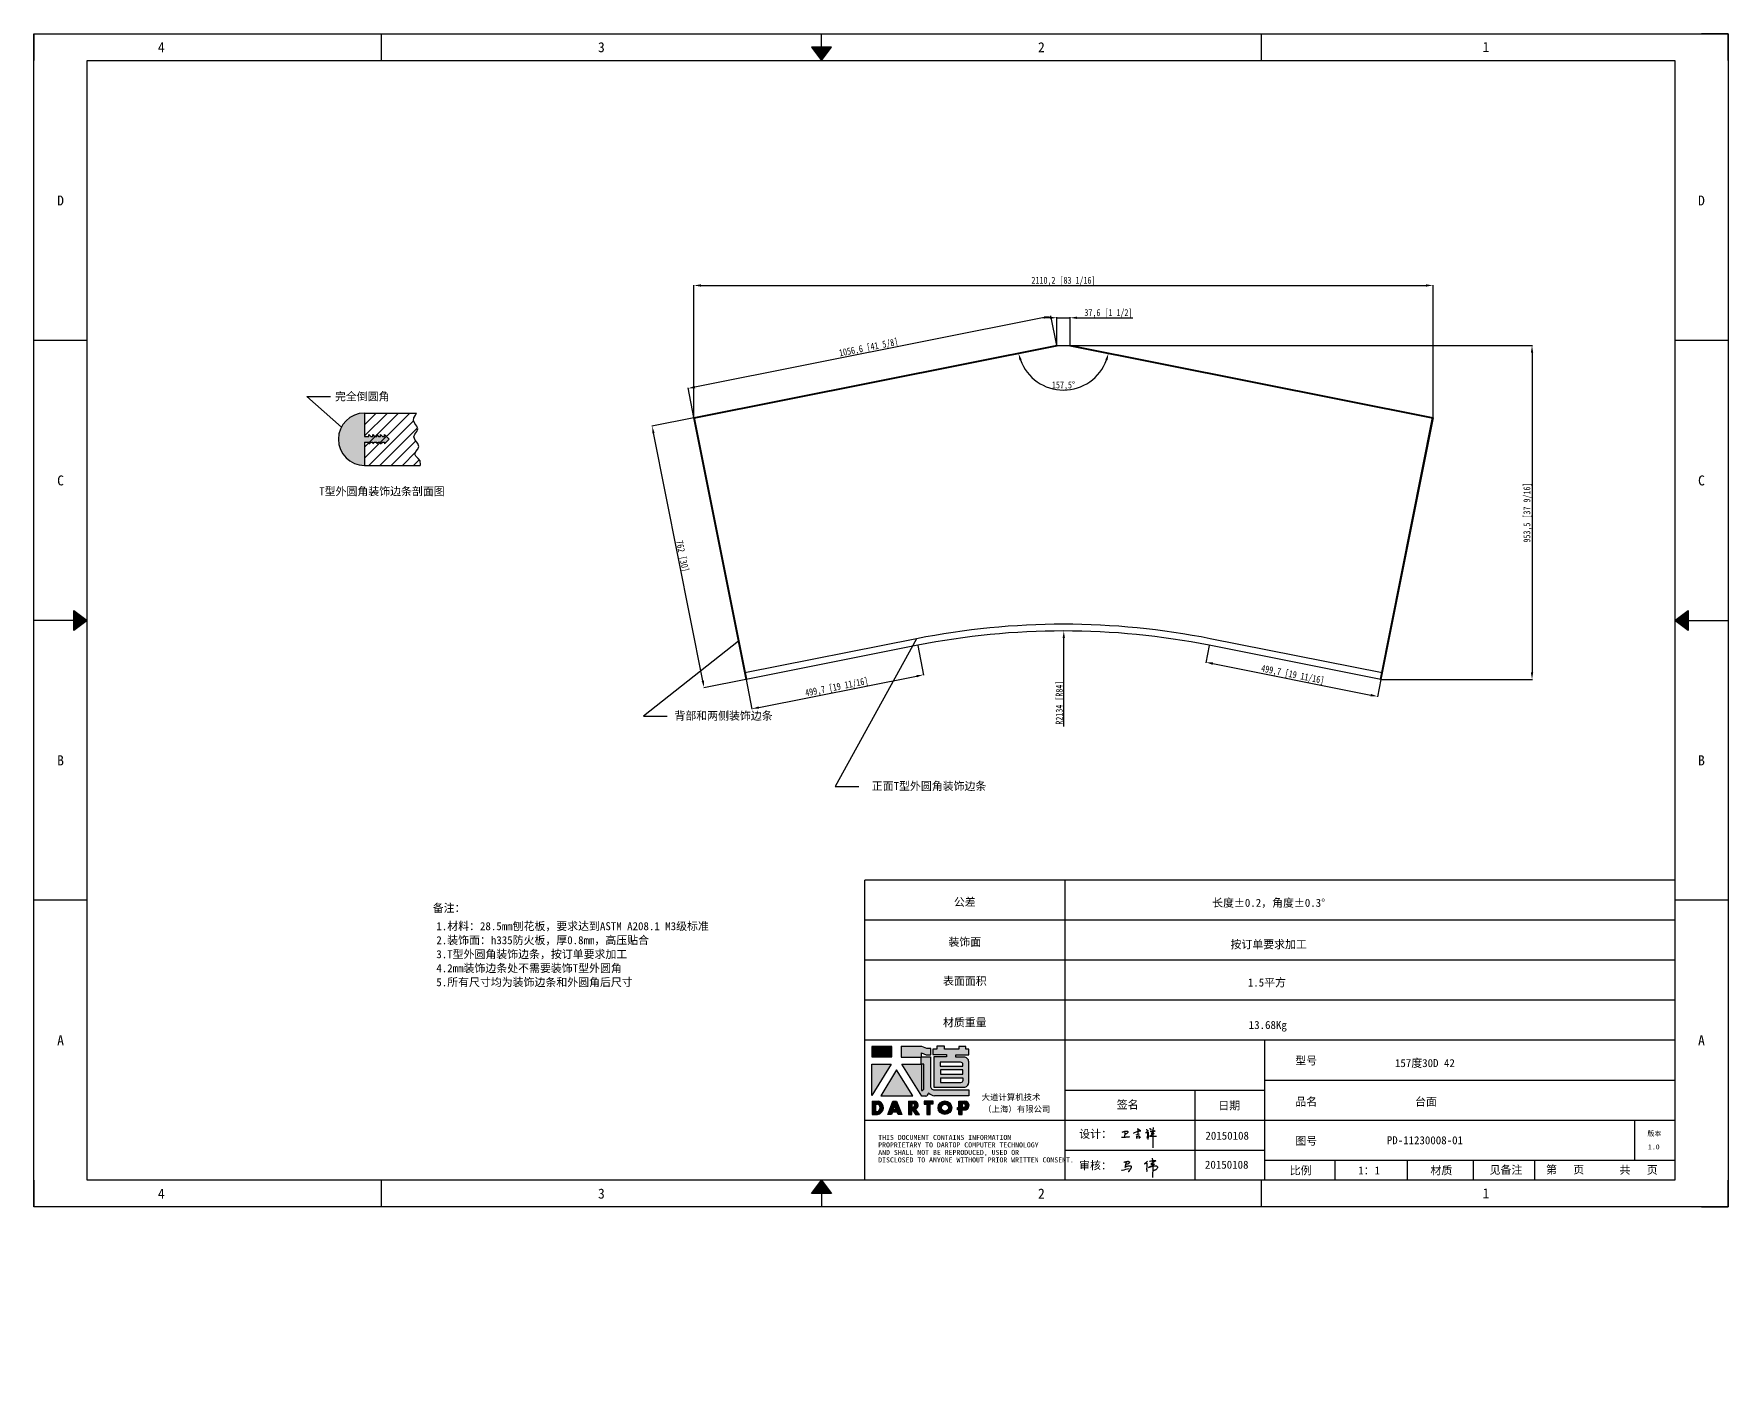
# Model space of a CAD drawing. Header units: inches. Extents: x 777 to 29406, y -38596 to 2393.
# Drawn here: x 16541 to 21379, y -19863 to -16024 of the extents above; entities that cross this region are included whole.
import ezdxf
from ezdxf.enums import TextEntityAlignment as Align

# ---------------------------------------------------------------- set-up
doc = ezdxf.new("R2010")
doc.units = ezdxf.units.IN
doc.header["$LTSCALE"] = 0.605
doc.header["$MEASUREMENT"] = 0
doc.header["$PDMODE"] = 3
doc.header["$PDSIZE"] = 0.25
doc.linetypes.add('DOT', pattern=[0.2, 0.1, -0.1])
doc.layers.get('0').update_dxf_attribs({"linetype": 'CONTINUOUS'})
doc.layers.get('Defpoints').update_dxf_attribs({"linetype": 'CONTINUOUS'})
for name, color, linetype in [('02-05848-001_DXF_HATCHING', 7, 'CONTINUOUS'), ('02-05848-001_DXF_TEXT', 7, 'CONTINUOUS'), ('4', 7, 'CONTINUOUS'), ('print', 30, 'CONTINUOUS')]:
    doc.layers.add(name, color=color, linetype=linetype)
doc.layers.add('dim', color=2, linetype='CONTINUOUS', lineweight=9)
doc.styles.add('Dartop', font='')
doc.styles.add('hzHT', font='simhei.ttf')
doc.styles.get("Standard").update_dxf_attribs({"font": 'txt', "width": 0.7})
doc.styles.get('Dartop').set_extended_font_data('FangSong_GB2312')
doc.dimstyles.new('ISO-25', dxfattribs={"dimtxt": 20, "dimasz": 20, "dimexe": 1.25, "dimexo": 0.625, "dimtad": 1, "dimdec": 1, "dimtxsty": 'Standard', "dimcen": 2.5, "dimadec": 0, "dimazin": 0, "dimtfac": 1, "dimtdec": 1, "dimtmove": 0, "dimatfit": 3, "dimfxl": 0, "dimarcsym": 0})
doc.dimstyles.get("Standard").update_dxf_attribs({"dimtxt": 0.1, "dimasz": 0.125, "dimexe": 0.18, "dimexo": 0.0625, "dimgap": 0.09, "dimtad": 0, "dimtih": 1, "dimtoh": 1, "dimdec": 3, "dimzin": 4, "dimdsep": 46, "dimtxsty": 'Standard', "dimblk": '_FILLED', "dimblk1": '_FILLED', "dimblk2": '_FILLED', "dimcen": 0.09, "dimadec": 0, "dimazin": 0, "dimtol": 1, "dimtp": 0.008, "dimtm": 0.008, "dimtfac": 1, "dimtdec": 3, "dimtofl": 0, "dimtmove": 0, "dimatfit": 3, "dimldrblk": '_FILLED', "dimfxl": 0, "dimtolj": 1, "dimtzin": 4, "dimarcsym": 0})

# ---------------------------------------------------------------- blocks, each defined once
blk = doc.blocks.new('*D45')
at = {"layer": 'Defpoints', "color": 0, "transparency": 16777216}
for p in [(19499.7, -16914.3), (20387.4, -17867.8), (20818.7, -17867.8)]:
    blk.add_point(p, dxfattribs=at)
at = {"layer": 'dim', "color": 0, "lineweight": -2, "transparency": 16777216}
for p, q in [((19500.4, -16914.3), (20820, -16914.3)), ((20818.7, -16934.3), (20818.7, -17847.8)), ((20388, -17867.8), (20820, -17867.8))]:
    blk.add_line(p, q, dxfattribs=at)
at = {"layer": 'dim', "color": 0, "transparency": 16777216}
for points in [[(20815.4, -16934.3), (20822.1, -16934.3), (20818.7, -16914.3)], [(20815.4, -17847.8), (20822.1, -17847.8), (20818.7, -17867.8)]]:
    blk.add_solid(points, dxfattribs=at)
at = {"layer": 'dim', "color": 0, "transparency": 16777216, "insert": (20806.5, -17391.1), "char_height": 20, "attachment_point": 5, "rotation": 90}
blk.add_mtext('953,5 [37 9/16]', dxfattribs=at)
blk = doc.blocks.new('*D46')
at = {"layer": 'Defpoints', "color": 0, "transparency": 16777216}
for p in [(20536, -16742.5), (18425.8, -17120.4), (20536, -17120.4)]:
    blk.add_point(p, dxfattribs=at)
at = {"layer": 'dim', "color": 0, "lineweight": -2, "transparency": 16777216}
for p, q in [((18425.8, -17119.8), (18425.8, -16741.3)), ((18445.8, -16742.5), (20516, -16742.5)), ((20536, -17119.8), (20536, -16741.3))]:
    blk.add_line(p, q, dxfattribs=at)
at = {"layer": 'dim', "color": 0, "transparency": 16777216}
for points in [[(18445.8, -16739.2), (18445.8, -16745.9), (18425.8, -16742.5)], [(20516, -16739.2), (20516, -16745.9), (20536, -16742.5)]]:
    blk.add_solid(points, dxfattribs=at)
at = {"layer": 'dim', "color": 0, "transparency": 16777216, "insert": (19480.9, -16730.2), "char_height": 20, "attachment_point": 5}
blk.add_mtext('2110,2 [83 1/16]', dxfattribs=at)
blk = doc.blocks.new('*D47')
at = {"layer": 'Defpoints', "color": 0, "transparency": 16777216}
for p in [(19462.1, -16914.3), (18409.1, -17036.5), (18425.8, -17120.4)]:
    blk.add_point(p, dxfattribs=at)
at = {"layer": 'dim', "color": 0, "lineweight": -2, "transparency": 16777216}
for p, q in [((19462, -16913.7), (19445.2, -16829.1)), ((19425.8, -16834.3), (18428.7, -17032.6)), ((18425.7, -17119.8), (18408.9, -17035.3))]:
    blk.add_line(p, q, dxfattribs=at)
at = {"layer": 'dim', "color": 0, "transparency": 16777216}
for points in [[(19425.2, -16831), (19426.5, -16837.5), (19445.4, -16830.4)], [(18428.1, -17029.3), (18429.4, -17035.9), (18409.1, -17036.5)]]:
    blk.add_solid(points, dxfattribs=at)
at = {"layer": 'dim', "color": 0, "transparency": 16777216, "insert": (18924.9, -16921.4), "char_height": 20, "attachment_point": 5, "rotation": 11.25}
blk.add_mtext('1056,6 [41 5/8]', dxfattribs=at)
blk = doc.blocks.new('*D48')
at = {"layer": 'Defpoints', "color": 0, "transparency": 16777216}
for p in [(19499.7, -16834.8), (19462.1, -16914.3), (19499.7, -16914.3)]:
    blk.add_point(p, dxfattribs=at)
at = {"layer": 'dim', "color": 0, "lineweight": -2, "transparency": 16777216}
for p, q in [((19462.1, -16913.7), (19462.1, -16833.5)), ((19499.7, -16913.7), (19499.7, -16833.5)), ((19442.1, -16834.8), (19422.1, -16834.8)), ((19462.1, -16834.8), (19499.7, -16834.8)), ((19519.7, -16834.8), (19678.6, -16834.8))]:
    blk.add_line(p, q, dxfattribs=at)
at = {"layer": 'dim', "color": 0, "transparency": 16777216}
for points in [[(19442.1, -16831.5), (19442.1, -16838.1), (19462.1, -16834.8)], [(19519.7, -16831.5), (19519.7, -16838.1), (19499.7, -16834.8)]]:
    blk.add_solid(points, dxfattribs=at)
at = {"layer": 'dim', "color": 0, "transparency": 16777216, "insert": (19609.2, -16822.5), "char_height": 20, "attachment_point": 5}
blk.add_mtext('37,6 [1 1/2]', dxfattribs=at)
blk = doc.blocks.new('*D49')
at = {"layer": 'Defpoints', "color": 0, "transparency": 16777216}
for p in [(19462.1, -16914.3), (19499.7, -16914.3), (19423.1, -17027.8), (18425.8, -17120.4), (20536, -17120.4)]:
    blk.add_point(p, dxfattribs=at)
at = {"layer": 'dim', "color": 0, "lineweight": -2, "transparency": 16777216}
blk.add_arc((19480.9, -16910.6), 130.7, 200.0228, 339.9772, dxfattribs=at)
at = {"layer": 'dim', "color": 0, "transparency": 16777216}
for points in [[(19354.9, -16956.2), (19361.3, -16954.4), (19352.7, -16936.1)], [(19600.6, -16954.4), (19607, -16956.2), (19609.2, -16936.1)]]:
    blk.add_solid(points, dxfattribs=at)
at = {"layer": 'dim', "color": 0, "transparency": 16777216, "insert": (19480.9, -17029), "char_height": 20, "attachment_point": 5, "rotation": 360}
blk.add_mtext('157,5°', dxfattribs=at)
blk = doc.blocks.new('*D50')
at = {"layer": 'Defpoints', "color": 0, "transparency": 16777216}
for p in [(19481.8, -17729.3), (19480.9, -19863.3)]:
    blk.add_point(p, dxfattribs=at)
at = {"layer": 'dim', "color": 0, "lineweight": -2, "transparency": 16777216}
blk.add_line((19481.7, -18002.4), (19481.8, -17749.3), dxfattribs=at)
at = {"layer": 'dim', "color": 0, "transparency": 16777216}
blk.add_solid([(19478.4, -17749.3), (19485.1, -17749.3), (19481.8, -17729.3)], dxfattribs=at)
at = {"layer": 'dim', "color": 0, "transparency": 16777216, "insert": (19471.1, -17934.1), "char_height": 20, "attachment_point": 5, "rotation": 89.9777}
blk.add_mtext('R2134 [R84]', dxfattribs=at)
blk = doc.blocks.new('*D51')
at = {"layer": 'Defpoints', "color": 0, "transparency": 16777216}
for p in [(18425.8, -17120.4), (18306.4, -17144.2), (18574.5, -17867.8)]:
    blk.add_point(p, dxfattribs=at)
at = {"layer": 'dim', "color": 0, "lineweight": -2, "transparency": 16777216}
for p, q in [((18425.2, -17120.6), (18305.2, -17144.4)), ((18451.2, -17871.9), (18310.3, -17163.8)), ((18573.9, -17867.9), (18453.8, -17891.8))]:
    blk.add_line(p, q, dxfattribs=at)
at = {"layer": 'dim', "color": 0, "transparency": 16777216}
for points in [[(18313.6, -17163.2), (18307, -17164.5), (18306.4, -17144.2)], [(18454.4, -17871.3), (18447.9, -17872.6), (18455.1, -17891.6)]]:
    blk.add_solid(points, dxfattribs=at)
at = {"layer": 'dim', "color": 0, "transparency": 16777216, "insert": (18391.2, -17515.8), "char_height": 20, "attachment_point": 5, "rotation": 281.25}
blk.add_mtext('762 [30]', dxfattribs=at)
blk = doc.blocks.new('_FILLED')
at = {"color": 0, "linetype": 'ByBlock'}
blk.add_solid([(0, 0), (-1, 0.16), (-1, -0.16)], dxfattribs=at)
blk = doc.blocks.new('*D52')
at = {"layer": 'Defpoints', "color": 0, "transparency": 16777216}
for p in [(19897.3, -17770.3), (20387.4, -17867.8), (20377.7, -17916.3)]:
    blk.add_point(p, dxfattribs=at)
at = {"layer": 'dim', "color": 0, "lineweight": -2, "transparency": 16777216}
for p, q in [((19897.1, -17770.9), (19887.4, -17820)), ((19907.2, -17822.7), (20358.1, -17912.4)), ((20387.3, -17868.4), (20377.5, -17917.5))]:
    blk.add_line(p, q, dxfattribs=at)
at = {"layer": 'dim', "color": 0, "transparency": 16777216}
for points in [[(19907.9, -17819.4), (19906.6, -17826), (19887.6, -17818.8)], [(20358.8, -17909.1), (20357.5, -17915.6), (20377.7, -17916.3)]]:
    blk.add_solid(points, dxfattribs=at)
at = {"layer": 'dim', "color": 0, "transparency": 16777216, "insert": (20135.1, -17855.5), "char_height": 20, "attachment_point": 5, "rotation": 348.75}
blk.add_mtext('499,7 [19 11/16]', dxfattribs=at)
blk = doc.blocks.new('*D53')
at = {"layer": 'Defpoints', "color": 0, "transparency": 16777216}
for p in [(19064.6, -17770.3), (18574.5, -17867.8), (19081.3, -17854.4)]:
    blk.add_point(p, dxfattribs=at)
at = {"layer": 'dim', "color": 0, "lineweight": -2, "transparency": 16777216}
for p, q in [((19064.7, -17770.9), (19081.6, -17855.7)), ((18574.6, -17868.4), (18591.5, -17953.1)), ((18610.8, -17948), (19061.7, -17858.3))]:
    blk.add_line(p, q, dxfattribs=at)
at = {"layer": 'dim', "color": 0, "transparency": 16777216}
for points in [[(19061.1, -17855.1), (19062.4, -17861.6), (19081.3, -17854.4)], [(18610.2, -17944.7), (18611.5, -17951.3), (18591.2, -17951.9)]]:
    blk.add_solid(points, dxfattribs=at)
at = {"layer": 'dim', "color": 0, "transparency": 16777216, "insert": (18833.9, -17891.1), "char_height": 20, "attachment_point": 5, "rotation": 11.25}
blk.add_mtext('499,7 [19 11/16]', dxfattribs=at)
blk = doc.blocks.new('*U5')
at = {"color": 254, "linetype": 'Continuous', "extrusion": (0, 0, -1)}
for points in [[(-17, 0.333), (-16.812, 0.25), (-17, 0.5)], [(-17, 0.333), (-17.188, 0.25), (-16.812, 0.25)], [(-17, 0.333), (-17, 0.5), (-17.188, 0.25)]]:
    blk.add_solid(points, dxfattribs=at)
blk = doc.blocks.new('*U4')
at = {"color": 254, "linetype": 'Continuous', "extrusion": (0, 0, -1)}
for points in [[(-33.167, 11), (-33, 11), (-33.25, 11.188)], [(-33.167, 11), (-33.25, 11.188), (-33.25, 10.812)], [(-33.167, 11), (-33.25, 10.812), (-33, 11)]]:
    blk.add_solid(points, dxfattribs=at)
blk = doc.blocks.new('*U6')
at = {"color": 254, "linetype": 'Continuous'}
for points in [[(17, 21.667), (17.188, 21.75), (16.812, 21.75)], [(17, 21.667), (16.812, 21.75), (17, 21.5)], [(17, 21.667), (17, 21.5), (17.188, 21.75)]]:
    blk.add_solid(points, dxfattribs=at)
blk = doc.blocks.new('*U3')
at = {"color": 254, "linetype": 'Continuous', "extrusion": (0, 0, -1)}
for points in [[(-0.833, 11), (-0.75, 10.812), (-0.75, 11.188)], [(-0.833, 11), (-0.75, 11.188), (-1, 11)], [(-0.833, 11), (-1, 11), (-0.75, 10.812)]]:
    blk.add_solid(points, dxfattribs=at)
blk = doc.blocks.new('dadao')
for p, q in [((48, 19.2), (44.9, 10.4)), ((44.9, 10.4), (51.2, 10.4)), ((51.2, 10.4), (48, 19.2))]:
    blk.add_line(p, q)
for points in [[(41.8, 121.6), (41.8, 143.7), (-0.4, 143.7), (-0.4, 121.6), (41.8, 121.6)], [(104.8, 122), (104.8, 130.3), (114.1, 126.3), (124.2, 126.3), (124.2, 139.6), (115.9, 139.6), (105.1, 143.9), (61.5, 143.9)], [(61.7, 144), (61.7, 121.3), (103.9, 121.3)], [(113.4, 38.7), (105.1, 38.7), (63, 106.5), (103.9, 106.5), (103.9, 120.9), (103.9, 121.3)], [(109.7, 53.6), (109.7, 106.2), (104.3, 106.2), (104.3, 50.4), (106.6, 50.4)], [(144.6, 94.4), (144.6, 84.8), (192, 84.8), (192, 94.1), (144.9, 94.1)], [(120.2, 45), (119.5, 45), (119.5, 44.6)], [(0, 28), (0, 0), (11.8, 0)], [(0.1, 28), (14, 28)], [(7.1, 21.8), (7.1, 6.1), (12, 6.1)], [(7.1, 21.8), (11.4, 21.8)], [(76.8, 28.2), (76.8, 0), (84.1, 0), (84.1, 11.1), (91.6, -0.1), (100.3, -0.1), (91.7, 11.1)], [(76.8, 28.2), (90.6, 28.2)], [(84, 22.7), (84, 15.3), (87.2, 15.3)], [(84, 22.7), (87.3, 22.7)], [(183.7, 0), (183.7, 9.6), (180.6, 9.6), (180.6, 14.9), (183.8, 14.9), (183.8, 28.1), (196.1, 28.1), (196.5, 28.1)], [(183.7, 0), (190.9, 0), (190.9, 9.6), (198.8, 9.6)], [(194.9, 22.3), (190.8, 22.3), (190.8, 15), (194.4, 15)]]:
    blk.add_lwpolyline(points)
blk.add_lwpolyline([(137.1, 144.2), (137.1, 137.9), (128.3, 137.9), (128.3, 126.5), (157.3, 126.5), (157.3, 121.5), (130.3, 121.5), (130.3, 57.5), (194.4, 57.5, 0.414214), (204.4, 67.5), (204.4, 111.3, 0.414214), (194.4, 121.3), (177.5, 121.3), (177.5, 126.3), (204.7, 126.3), (204.7, 137.7), (198.2, 137.7), (198.2, 143.9), (183.3, 143.9), (183.3, 138), (153, 138), (153, 144.2), (137.1, 144.2)], format="xyb", close=True)
for points in [[(104.8, 122), (123.4, 122), (123.4, 60, 0.414214), (131.4, 52), (204.8, 52), (204.8, 39.1), (131.7, 39.1)], [(144.3, 110.8), (144.3, 101.8), (192.3, 101.8), (192.3, 105.5, 0.414214), (187.3, 110.5), (144.3, 110.5)], [(144.6, 77), (144.6, 67.5), (187.6, 67.5, 0.414214), (192.6, 72.5), (192.6, 76.4), (144.6, 76.4)]]:
    blk.add_lwpolyline(points, format="xyb")
for points in [[(-0.3, 106.2), (40.4, 106.2), (-0.3, 39.7), (-0.3, 106.2)], [(51.7, 94.1), (18.4, 39.3), (86.2, 39.3)], [(43.8, 28.2), (51.8, 28.2), (62.6, -0.1), (55, -0.1), (53.2, 5), (42.9, 5), (41.1, 0), (33.6, 0)], [(110, 28.1), (110, 21.9), (116, 21.9), (116, -0.1), (123.2, -0.1), (123.2, 22), (129.2, 22), (129.2, 28.1), (110, 28.1)]]:
    blk.add_lwpolyline(points, close=True)
for radius in [14.5, 7.44]:
    blk.add_circle((154.2, 14.2), radius)
for centre, radius, start, end in [((99.2, 60.7), 12.6, 305.6399, 325.969), ((111.6, 46.7), 8.19, 282.9811, 347.6627), ((136, 61.7), 22.9, 226.7358, 259.3209), ((8.5, 13.9), 8.49, 294.2143, 69.7177), ((9.6, 14.2), 14.4, 278.6604, 72.3203), ((86.4, 19), 3.8, 282.527, 76.7196), ((88.6, 19.4), 8.95, 290.6073, 77.2124), ((193.7, 18.7), 3.8, 280.9891, 72.5513), ((195.7, 18.6), 9.51, 288.8959, 85.2442)]:
    blk.add_arc(centre, radius, start, end)
blk = doc.blocks.new('h')
for p, q in [((20768.1, -2360.9), (20773, -2359.1)), ((20769.5, -2366.9), (20769.8, -2370.6)), ((20769.8, -2370.6), (20770.9, -2378)), ((20770.9, -2378), (20771.5, -2370.6)), ((20772.4, -2369.3), (20774.9, -2367.8)), ((20773, -2359.1), (20784.1, -2355.2)), ((20773.3, -2331.8), (20775.3, -2338.7)), ((20789.1, -2340.9), (20773.5, -2331.9)), ((20775.3, -2338.7), (20775.6, -2351.2)), ((20775.6, -2351.2), (20775.5, -2357.3)), ((20782.2, -2369.2), (20780, -2377.1)), ((20780, -2377.1), (20788.3, -2371.3)), ((20780.1, -2366.4), (20780.8, -2366.4)), ((20781.9, -2367.4), (20782.2, -2369.2)), ((20845.7, -2343.5), (20848.4, -2353)), ((20848.9, -2370.3), (20847.9, -2424)), ((20848.4, -2353), (20848.9, -2370.3))]:
    blk.add_line(p, q)
for points in [[(20696.6, -2372.4, 0.002073), (20710.6, -2371.9, 0.016137), (20719.6, -2371.3, 0.008314), (20736.9, -2369.3)], [(20699.1, -2348.2, -0.029745), (20704.6, -2345.4, -0.046842), (20708.4, -2344.2, -0.00919), (20714.3, -2343, -0.018517), (20717.2, -2342.5, -0.037841), (20720.3, -2342.4, -0.039541), (20723.2, -2342.8, -0.149785), (20726, -2344.3, -0.204935), (20726.9, -2346.6, -0.074872), (20726.5, -2348.3, -0.061615), (20725.6, -2350.3, -0.034204), (20723.8, -2352.6, -0.045776), (20722.3, -2354.1, -0.054985), (20720.4, -2355.3, -0.036348), (20717.3, -2356.5, -0.067752), (20715.7, -2356.8, -0.043553), (20713.2, -2356.7)], [(20755, -2351.9, -0.024077), (20759.9, -2350.1, -0.013147), (20768.7, -2346.5, -0.00522), (20775.4, -2344.1, -0.018517), (20777.3, -2343.4, -0.008274), (20786.3, -2341, -0.039541), (20788.3, -2340.8, -0.079216), (20789.4, -2341, -0.204935)], [(20813.5, -2350.1, 0.007348), (20815.9, -2348.7, 0.008421), (20818, -2347.3, 0.009459), (20819.7, -2346.2, -0.016325), (20820.7, -2345.5, -0.173771), (20821.8, -2345.3, -0.085159), (20823.9, -2346, -0.125883), (20826, -2347.9, -0.160659), (20826.6, -2350.1, -0.010447), (20826.5, -2352.3, -0.008247), (20826.2, -2355.1, -0.002698), (20825.3, -2374, 0.001562), (20823.9, -2383.7, 0.016137)], [(20816.8, -2335, -0.053561), (20819.6, -2336.1, -0.075272), (20821.3, -2337.3, -0.005295), (20822.5, -2338.5, -0.009337), (20823.1, -2339.1, -0.026146), (20823.7, -2339.8, -0.016644), (20824.5, -2340.9)], [(20832.1, -2329.2, -0.053561), (20834.9, -2330.3, -0.075272), (20836.7, -2331.5, -0.005295), (20837.8, -2332.6, -0.009337), (20838.5, -2333.3, -0.026146), (20839, -2334, -0.016644), (20839.8, -2335.1)], [(20836, -2343.7, -0.02797), (20842.1, -2342.6, -0.048868), (20845.6, -2342.2, -0.00919), (20851.1, -2341.4, -0.018517), (20853.9, -2341.1, -0.037841), (20856.7, -2341.2, -0.039541), (20859.4, -2341.6, -0.018282), (20840.6, -2354.7, -0.000937)], [(20847.6, -2340.2, 0.021784), (20849.6, -2335.9, 0.028296), (20850.8, -2332.4, 0.008136), (20851.9, -2328.2, 0.028913), (20852.2, -2327, 0.08193), (20852.1, -2325.9, 0.075058), (20851.7, -2324.7, 0.275043)]]:
    blk.add_lwpolyline(points, format="xyb")
for points in [[(20711.3, -2343.5), (20711.3, -2343.5), (20711.5, -2355.8), (20710.7, -2368), (20710.6, -2371.9)], [(20821.5, -2350.6), (20822.4, -2359.2), (20822.2, -2364.9), (20821.7, -2369), (20821.3, -2376.3), (20823.6, -2368.5), (20827.2, -2366.3), (20829.5, -2366.3)], [(20840.6, -2354.7), (20850, -2354.7), (20855, -2354.3), (20845.9, -2361.1), (20840.5, -2364), (20833, -2367.5), (20863.2, -2367.4), (20865.9, -2367.3)]]:
    blk.add_lwpolyline(points)
for centre, radius, start, end in [((20773.7, -2371.2), 2.3, 121.9907, 163.60158), ((20787.5, -2406), 40.3, 100.61827, 108.24823), ((20780.8, -2367.6), 1.15, 9.4675, 90)]:
    blk.add_arc(centre, radius, start, end)

msp = doc.modelspace()

# ---------------------------------------------------------------- hatches: boundary and pattern name
for points in [[(18990.84, -18916.08), (18933.89, -18916.08), (18933.89, -18945.84), (18990.84, -18945.84)], [(18989.01, -18966.66), (18934.04, -18966.66), (18934.04, -19056.41)], [(19004.25, -18982.95), (18959.31, -19057.01), (19050.81, -19057.01)], [(19108.91, -19072.16), (19082.9, -19072.16), (19082.9, -19080.41), (19091.02, -19080.41), (19091.02, -19110.14), (19100.73, -19110.14), (19100.73, -19080.39), (19108.91, -19080.39)]]:
    msp.add_hatch(color=0).paths.add_polyline_path(points)
h = msp.add_hatch(color=0)
h.paths.add_polyline_path([(19075.96, -18934.17), (19088.53, -18939.6), (19102.12, -18939.6), (19102.12, -18921.61), (19090.9, -18921.61), (19076.3, -18915.84), (19017.75, -18915.84), (19017.75, -18946.26), (19074.71, -18946.26), (19074.71, -18946.88), (19074.71, -18966.32), (19019.48, -18966.32), (19076.29, -19057.75), (19087.54, -19057.75, 0.2793748), (19095.75, -19049.76), (19095.75, -19049.34), (19096.75, -19049.34, 0.1431454), (19112.23, -19057.22), (19210.96, -19057.22), (19210.96, -19039.88), (19111.81, -19039.88, -0.4142136), (19101.02, -19029.09), (19101.02, -18945.3), (19075.96, -18945.3)])
h.paths.add_polyline_path([(19075.29, -18966.71), (19082.53, -18966.71), (19082.53, -19037.67, -0.0889357), (19078.33, -19041.99), (19075.26, -19041.99)], flags=16)
h = msp.add_hatch(color=0)
h.paths.add_polyline_path([(19210.79, -18924.13), (19202, -18924.13), (19202, -18915.77), (19181.93, -18915.77), (19181.93, -18923.71), (19140.94, -18923.71), (19140.94, -18915.36), (19119.47, -18915.36), (19119.47, -18923.87), (19107.61, -18923.87), (19107.61, -18939.27), (19146.75, -18939.27), (19146.75, -18946.08), (19110.28, -18946.08), (19110.28, -19032.34), (19196.87, -19032.34, 0.4142136), (19210.37, -19018.84), (19210.37, -18959.77, 0.4142136), (19196.87, -18946.27), (19173.98, -18946.27), (19173.98, -18939.59), (19210.79, -18939.59)])
h.paths.add_polyline_path([(19187.31, -18960.9, -0.4142136), (19194.06, -18967.65), (19194.06, -18972.6), (19129.22, -18972.6), (19129.22, -18960.9)], flags=16)
h.paths.add_polyline_path([(19193.64, -18983.04), (19193.64, -18995.58), (19129.64, -18995.58), (19129.64, -18983.04)], flags=16)
h.paths.add_polyline_path([(19194.47, -19006.86), (19194.47, -19012.22, -0.4142136), (19187.72, -19018.97), (19129.64, -19018.97), (19129.64, -19006.86)], flags=16)
h = msp.add_hatch(color=0)
h.paths.add_polyline_path([(18953.3, -19072.29), (18934.44, -19072.29), (18934.44, -19110.02), (18950.33, -19110.02, 0.7930159)])
h.paths.add_polyline_path([(18950.61, -19101.76), (18944.01, -19101.76), (18944.01, -19080.56), (18949.88, -19080.56, -0.6713609)], flags=16)
h = msp.add_hatch(color=0)
h.paths.add_polyline_path([(19004.39, -19071.98), (18993.63, -19071.98), (18979.79, -19110.07), (18989.98, -19110.07), (18992.38, -19103.32), (19006.19, -19103.32), (19008.64, -19110.15), (19018.92, -19110.15)])
h.paths.add_polyline_path([(19003.55, -19096.04), (18994.99, -19096.04), (18999.19, -19084.08)], flags=16)
h = msp.add_hatch(color=0)
h.paths.add_polyline_path([(19056.7, -19072.01), (19038.15, -19072.01), (19038.15, -19110.09), (19047.95, -19110.09), (19047.95, -19094.99), (19058.03, -19110.22), (19069.87, -19110.22), (19058.28, -19095.09, 0.7440549)])
h.paths.add_polyline_path([(19047.86, -19089.36), (19047.86, -19079.36), (19052.24, -19079.36, -0.796809), (19052.18, -19089.36)], flags=16)
h = msp.add_hatch(color=0)
h.paths.add_polyline_path([(19123.04, -19090.91, 1), (19162.14, -19090.91, 1)])
h.paths.add_polyline_path([(19152.63, -19090.91, -1), (19132.55, -19090.91, -1)], flags=16)
h = msp.add_hatch(color=0)
h.paths.add_polyline_path([(19199.64, -19072.1), (19199.08, -19072.1), (19182.54, -19072.1), (19182.54, -19089.87), (19178.16, -19089.87), (19178.16, -19097.08), (19182.47, -19097.08), (19182.47, -19110.02), (19192.13, -19110.02), (19192.13, -19097.03), (19202.73, -19097.03, 0.8123038)])
h.paths.add_polyline_path([(19191.98, -19089.82), (19191.98, -19079.88), (19197.48, -19079.88, -0.7782134), (19196.91, -19089.82)], flags=16)
at = {"layer": '02-05848-001_DXF_HATCHING', "linetype": 'Continuous'}
h = msp.add_hatch(color=2, dxfattribs=at)
edge = h.paths.add_edge_path()
edge.add_line((17503.05, -17189.83), (17509.09, -17189.83))
edge.add_line((17509.09, -17189.83), (17509.09, -17194.88))
edge.add_line((17509.09, -17194.88), (17514.15, -17189.83))
edge.add_line((17514.15, -17189.83), (17520.19, -17189.83))
edge.add_line((17520.19, -17189.83), (17520.19, -17194.88))
edge.add_line((17520.19, -17194.88), (17525.25, -17189.83))
edge.add_line((17525.25, -17189.83), (17531.3, -17189.83))
edge.add_line((17531.3, -17189.83), (17531.3, -17194.88))
edge.add_line((17531.3, -17194.88), (17536.36, -17189.83))
edge.add_line((17536.36, -17189.83), (17542.4, -17189.83))
edge.add_line((17542.4, -17189.83), (17542.4, -17194.88))
edge.add_line((17542.4, -17194.88), (17555.67, -17181.65))
edge.add_line((17542.4, -17168.42), (17555.67, -17181.65))
edge.add_line((17542.4, -17173.46), (17542.4, -17168.42))
edge.add_line((17536.36, -17173.46), (17542.4, -17173.46))
edge.add_line((17531.3, -17168.42), (17536.36, -17173.46))
edge.add_line((17531.3, -17173.46), (17531.3, -17168.42))
edge.add_line((17525.25, -17173.46), (17531.3, -17173.46))
edge.add_line((17520.19, -17168.42), (17525.25, -17173.46))
edge.add_line((17520.19, -17173.46), (17520.19, -17168.42))
edge.add_line((17514.15, -17173.46), (17520.19, -17173.46))
edge.add_line((17509.09, -17168.42), (17514.15, -17173.46))
edge.add_line((17509.09, -17173.46), (17509.09, -17168.42))
edge.add_line((17503.05, -17173.46), (17509.09, -17173.46))
edge.add_line((17497.99, -17168.42), (17503.05, -17173.46))
edge.add_line((17497.99, -17173.46), (17497.99, -17168.42))
edge.add_line((17485.42, -17173.46), (17497.99, -17173.46))
edge.add_line((17485.42, -17106.84), (17485.42, -17173.46))
edge.add_arc((17485.42, -17181.65), 74.8, 90, 270)
edge.add_line((17485.42, -17189.83), (17485.42, -17256.45))
edge.add_line((17485.42, -17189.83), (17497.99, -17189.83))
edge.add_line((17497.99, -17189.83), (17497.99, -17194.88))
edge.add_line((17497.99, -17194.88), (17503.05, -17189.83))

# ---------------------------------------------------------------- linework, layer by layer
at = {"color": 0, "linetype": 'DOT'}
for p, q in [((16541.22, -16023.95), (21302.46, -16023.95)), ((16541.22, -19298.16), (16541.22, -16100.09)), ((21378.6, -16100.09), (21378.6, -19298.16)), ((21302.46, -19374.3), (16541.22, -19374.3))]:
    msp.add_line(p, q, dxfattribs=at)
at = {"color": 0}
for p, q in [((16541.22, -16023.95), (16541.22, -16100.09)), ((17533.31, -16100.09), (17533.31, -16023.95)), ((18789.69, -16062.02), (18789.69, -16023.95)), ((20046.07, -16100.09), (20046.07, -16023.95)), ((21378.6, -16023.95), (21302.46, -16023.95)), ((21378.6, -16100.09), (21378.6, -16023.95)), ((16693.51, -19298.16), (16693.51, -16100.09)), ((16693.51, -16100.09), (21226.31, -16100.09)), ((21226.31, -16100.09), (21226.31, -19298.16)), ((16693.51, -16899.61), (16541.22, -16899.61)), ((21378.6, -16899.61), (21226.31, -16899.61)), ((16655.44, -17699.12), (16541.22, -17699.12)), ((21264.38, -17699.12), (21378.6, -17699.12)), ((18913.42, -19298.16), (18913.42, -18441.53)), ((21226.31, -18441.53), (18913.42, -18441.53)), ((19484.51, -18441.53), (19484.51, -19298.16)), ((16693.51, -18498.64), (16541.22, -18498.64)), ((21378.6, -18498.64), (21226.31, -18498.64)), ((21226.31, -18555.75), (18913.42, -18555.75)), ((21226.31, -18669.97), (18913.42, -18669.97)), ((21226.31, -18784.18), (18913.42, -18784.18)), ((21226.31, -18898.4), (18913.42, -18898.4)), ((20055.59, -19298.16), (20055.59, -18898.4)), ((19484.51, -19041.17), (20055.59, -19041.17)), ((19855.71, -19041.17), (19855.71, -19298.16)), ((20055.59, -19012.62), (21226.31, -19012.62)), ((18913.42, -19126.83), (19484.51, -19126.83)), ((19484.51, -19126.83), (21226.31, -19126.83)), ((21112.09, -19241.05), (21112.09, -19126.83)), ((19484.51, -19212.5), (20055.59, -19212.5)), ((20055.59, -19241.05), (21226.31, -19241.05)), ((20256.51, -19298.16), (20256.51, -19241.05)), ((20463.57, -19298.16), (20463.57, -19241.05)), ((20651.81, -19298.16), (20651.81, -19241.05)), ((20826.55, -19298.16), (20826.55, -19241.05)), ((16541.22, -19298.16), (16541.22, -19374.3)), ((21226.31, -19298.16), (16693.51, -19298.16)), ((17533.31, -19374.3), (17533.31, -19298.16)), ((20046.07, -19374.3), (20046.07, -19298.16)), ((21378.6, -19374.3), (21378.6, -19298.16)), ((18789.69, -19336.23), (18789.69, -19374.3)), ((21302.46, -19374.3), (21378.6, -19374.3))]:
    msp.add_line(p, q, dxfattribs=at)
at = {"ltscale": 0.2}
for p, q in [((19462.13, -16914.31), (18425.83, -17120.44)), ((19462.52, -16916.27), (18426.22, -17122.41)), ((20535.65, -17122.41), (19499.34, -16916.27)), ((20536.04, -17120.44), (19499.73, -16914.31))]:
    msp.add_line(p, q, dxfattribs=at)
for p, q in [((19462.13, -16914.31), (19499.73, -16914.31)), ((18574.48, -17867.8), (18425.83, -17120.44)), ((18576.45, -17867.41), (18427.79, -17120.05)), ((20534.08, -17120.05), (20385.42, -17867.41)), ((20536.04, -17120.44), (20387.38, -17867.8)), ((20391.09, -17849.12), (19900.18, -17751.47)), ((20387.38, -17867.8), (19897.25, -17770.31)), ((19729.99, -19252.4), (19737.13, -19252.4)), ((19740.93, -19252.05), (19733.8, -19256.94)), ((19734.06, -19235.47), (19735.7, -19249.15)), ((19735.7, -19249.15), (19735.96, -19259.26)), ((19737.13, -19252.4), (19740.93, -19252.05)), ((19729.76, -19259.1), (19724.15, -19262.14)), ((19733.8, -19256.94), (19729.76, -19259.1)), ((19735.96, -19259.26), (19735.36, -19290.71))]:
    msp.add_line(p, q)
at = {"color": 2, "linetype": 'Continuous'}
for p, q in [((17485.42, -17140.11), (17518.68, -17106.84)), ((17485.42, -17172.13), (17550.71, -17106.84)), ((17485.42, -17204.16), (17582.73, -17106.84)), ((17485.42, -17236.19), (17614.76, -17106.84)), ((17497.18, -17256.45), (17624.89, -17128.74)), ((17529.21, -17256.45), (17636.35, -17149.31)), ((17561.24, -17256.45), (17631.58, -17186.11)), ((17593.26, -17256.45), (17631.07, -17218.64)), ((17625.29, -17256.45), (17641.15, -17240.6))]:
    msp.add_line(p, q, dxfattribs=at)
at = {"color": 7, "linetype": 'Continuous'}
for p, q in [((17485.42, -17106.84), (17485.42, -17173.46)), ((17485.42, -17106.84), (17633.8, -17106.84)), ((17624.83, -17128.62), (17626.42, -17120.64)), ((17626.42, -17120.64), (17631.07, -17112.5)), ((17631.07, -17112.5), (17633.8, -17106.84)), ((17497.99, -17173.46), (17497.99, -17168.42)), ((17497.99, -17168.42), (17503.05, -17173.46)), ((17509.09, -17173.46), (17509.09, -17168.42)), ((17509.09, -17168.42), (17514.15, -17173.46)), ((17520.19, -17173.46), (17520.19, -17168.42)), ((17520.19, -17168.42), (17525.25, -17173.46)), ((17531.3, -17173.46), (17531.3, -17168.42)), ((17531.3, -17168.42), (17536.36, -17173.46)), ((17542.4, -17173.46), (17542.4, -17168.42)), ((17542.4, -17168.42), (17555.67, -17181.65)), ((17628.67, -17136.53), (17624.83, -17128.62)), ((17626.41, -17175.12), (17629.32, -17167.5)), ((17634.51, -17144.38), (17628.67, -17136.53)), ((17629.32, -17167.5), (17634.56, -17159.85)), ((17637.45, -17152.27), (17634.51, -17144.38)), ((17634.56, -17159.85), (17637.45, -17152.27)), ((17485.42, -17173.46), (17497.99, -17173.46)), ((17485.42, -17189.83), (17485.42, -17256.45)), ((17485.42, -17189.83), (17497.99, -17189.83)), ((17497.99, -17194.88), (17503.05, -17189.83)), ((17497.99, -17189.83), (17497.99, -17194.88)), ((17503.05, -17173.46), (17509.09, -17173.46)), ((17503.05, -17189.83), (17509.09, -17189.83)), ((17509.09, -17194.88), (17514.15, -17189.83)), ((17509.09, -17189.83), (17509.09, -17194.88)), ((17514.15, -17173.46), (17520.19, -17173.46)), ((17514.15, -17189.83), (17520.19, -17189.83)), ((17520.19, -17194.88), (17525.25, -17189.83)), ((17520.19, -17189.83), (17520.19, -17194.88)), ((17525.25, -17173.46), (17531.3, -17173.46)), ((17525.25, -17189.83), (17531.3, -17189.83)), ((17531.3, -17194.88), (17536.36, -17189.83)), ((17531.3, -17189.83), (17531.3, -17194.88)), ((17536.36, -17173.46), (17542.4, -17173.46)), ((17536.36, -17189.83), (17542.4, -17189.83)), ((17542.4, -17194.88), (17555.67, -17181.65)), ((17542.4, -17189.83), (17542.4, -17194.88)), ((17630.21, -17184.34), (17626.41, -17175.12)), ((17628.78, -17223.99), (17631.71, -17217.15)), ((17637.32, -17193.5), (17630.21, -17184.34)), ((17631.71, -17217.15), (17637.21, -17209.99)), ((17637.21, -17209.99), (17640.6, -17202.71)), ((17640.6, -17202.71), (17637.32, -17193.5)), ((17485.42, -17256.45), (17644.45, -17256.45)), ((17631.71, -17230.5), (17628.78, -17223.99)), ((17638.05, -17236.92), (17631.71, -17230.5)), ((17643.75, -17243.69), (17638.05, -17236.92)), ((17645.1, -17255.07), (17643.75, -17243.69)), ((17644.45, -17256.45), (17645.1, -17255.07))]:
    msp.add_line(p, q, dxfattribs=at)
at = {"color": 0, "ltscale": 0.2}
for p, q in [((19061.68, -17751.47), (18570.77, -17849.12)), ((19064.61, -17770.31), (18574.48, -17867.8))]:
    msp.add_line(p, q, dxfattribs=at)
at = {"color": 0}
for points in [[(18789.69, -16100.09), (18818.24, -16062.02), (18761.13, -16062.02), (18789.69, -16100.09)], [(16693.51, -17699.12), (16655.44, -17727.68), (16655.44, -17670.57), (16693.51, -17699.12)], [(21226.31, -17699.12), (21264.38, -17670.57), (21264.38, -17727.68), (21226.31, -17699.12)], [(18789.69, -19298.16), (18818.24, -19336.23), (18761.13, -19336.23), (18789.69, -19298.16)]]:
    msp.add_lwpolyline(points, close=True, dxfattribs=at)
for points in [[(19652.84, -19247.46, -0.029745), (19656.1, -19245.83, -0.0468422), (19658.31, -19245.12, -0.0091902), (19661.76, -19244.42, -0.0185172), (19663.49, -19244.17, -0.0378406), (19665.27, -19244.11, -0.0395413), (19666.97, -19244.32, -0.1497852), (19668.62, -19245.23, -0.2049352), (19669.13, -19246.54, -0.0748717), (19668.94, -19247.57, -0.0616146), (19668.38, -19248.72, -0.0342039), (19667.35, -19250.07, -0.0457759), (19666.44, -19250.94, -0.054985), (19665.33, -19251.63, -0.0363479), (19663.5, -19252.36, -0.0677521), (19662.59, -19252.52, -0.0435534), (19661.14, -19252.45)], [(19726.49, -19243.98, -0.0279703), (19731.1, -19243.13, -0.0488679), (19733.78, -19242.84, -0.0091902), (19737.98, -19242.22, -0.0185172), (19740.08, -19242.03, -0.0378406), (19742.24, -19242.07, -0.0395413), (19744.27, -19242.44, -0.0182819), (19729.99, -19252.4, -0.0009369)], [(19724.15, -19262.14, -0.029745), (19729.24, -19259.58, -0.0468422), (19732.69, -19258.47, -0.0091902), (19738.07, -19257.39, -0.0185172), (19740.77, -19257, -0.0378406), (19743.55, -19256.91, -0.0395413), (19746.2, -19257.24, -0.1497852), (19748.78, -19258.65, -0.2049352), (19749.57, -19260.69, -0.0748717), (19749.27, -19262.31, -0.0616146), (19748.39, -19264.09, -0.0342039), (19746.8, -19266.2, -0.0457759), (19745.37, -19267.56, -0.054985), (19743.65, -19268.64, -0.0363479), (19740.79, -19269.78, -0.0677521), (19739.36, -19270.03, -0.0435534), (19737.11, -19269.91)]]:
    msp.add_lwpolyline(points, format="xyb")
msp.add_lwpolyline([(19660.03, -19244.75), (19660.03, -19244.75), (19658.94, -19251.44), (19657.14, -19257.73), (19655.97, -19261.59)])
at = {"color": 7, "linetype": 'Continuous'}
msp.add_arc((17485.42, -17181.65), 74.8, 90, 270, dxfattribs=at)
for centre, radius, start, end in [((19480.93, -19859.18), 2149, 78.75, 101.25), ((19684.67, -19202.17), 56.38, 299.26546, 300.9495), ((19812.4, -19674.76), 435.33, 102.46592, 103.2053), ((19515.74, -19040.97), 288.25, 313.36613, 315.29608), ((19718.47, -19251.54), 1.84, 52.37575, 91.29116), ((19717.84, -19251.25), 2.11, 357.19683, 33.70518), ((19670.3, -19248.14), 49.77, 352.91255, 354.80268), ((19688.97, -19249.83), 31.02, 354.80268, 357.19683), ((19644.48, -19258.09), 12.07, 281.07698, 291.21263), ((19379.12, -18180.97), 1121.29, 283.91895, 284.97151), ((19674.41, -19293.51), 36.86, 113.20245, 120.0175), ((19665.76, -19273.33), 14.9, 102.47486, 113.20245), ((19687.35, -19370.94), 114.87, 100.36867, 102.47486), ((19663.36, -19263.74), 9.51, 283.81625, 294.03051), ((19671.77, -19285.79), 28.31, 96.12534, 100.36867), ((19665.39, -19268.44), 4.39, 294.83643, 309.90113), ((19606.93, -19214.51), 83.89, 316.91956, 320.58866), ((19670.27, -19271.73), 14.17, 87.45704, 96.12534), ((19670.32, -19270.54), 12.98, 78.39957, 87.45704), ((19654.47, -19255.26), 21.33, 324.09481, 331.37836), ((19672.15, -19261.61), 3.86, 44.32465, 78.39957), ((19671.02, -19263.63), 2.85, 319.57307, 337.48549), ((19663.17, -19257.36), 12.81, 324.91067, 333.34843), ((19669.4, -19259.68), 6.24, 326.76781, 340.87102), ((19673.38, -19260.41), 2.14, 357.99839, 44.32465), ((19671.29, -19260.34), 4.24, 340.87102, 357.99839), ((20628.88, -19405.61), 920.05, 171.41017, 171.76808), ((18097.25, -19199.24), 1623.37, 357.56566, 358.05728)]:
    msp.add_arc(centre, radius, start, end)
at = {"ltscale": 0.2}
msp.add_arc((19480.93, -19863.31), 2134, 78.75, 101.25, dxfattribs=at)
at = {"layer": 'print'}
msp.add_lwpolyline([(16541.22, -16023.95), (21378.6, -16023.95), (21378.6, -19374.3), (16541.22, -19374.3)], close=True, dxfattribs=at)

# ---------------------------------------------------------------- block references
at = {"color": 0, "linetype": 'Continuous', "xscale": 152.2888407109637, "yscale": 152.2888407109637, "zscale": 152.2888407109637}
for name, p in [('*U6', (16200.78, -19374.3)), ('*U3', (16541.22, -19374.3)), ('*U4', (16200.78, -19374.3)), ('*U5', (16200.78, -19374.3))]:
    msp.add_blockref(name, p, dxfattribs=at)
at = {"color": 0}
for name, p, xscale, yscale, zscale in [('dadao', (18934.44, -19110.02), 1.349832906196347, 1.349832906196347, 1.349832906196347), ('h', (7524.93, -17785.69), 0.585704211006083, 0.585704211006083, 0.585704211006083)]:
    msp.add_blockref(name, p, dxfattribs=dict(at, xscale=xscale, yscale=yscale, zscale=zscale))

# ---------------------------------------------------------------- texts
for s, height, style, p in [('4', 28.55, 'Dartop', (16905.11, -16062.02)), ('3', 28.55, 'Dartop', (18161.5, -16062.02)), ('2', 28.55, 'Dartop', (19417.88, -16062.02)), ('1', 28.55, 'Dartop', (20687.28, -16061.11)), ('D', 28.55, 'Dartop', (16617.36, -16499.85)), ('D', 28.55, 'Dartop', (21302.46, -16499.85)), ('C', 28.55, 'Dartop', (16617.36, -17299.37)), ('T型外圆角装饰边条剖面图', 22.8433, 'hzHT', (17535.04, -17330.37)), ('C', 28.55, 'Dartop', (21302.46, -17299.37)), ('B', 28.55, 'Dartop', (16617.36, -18098.88)), ('B', 28.55, 'Dartop', (21302.46, -18098.88)), ('备注：', 22.843, 'hzHT', (17726.7, -18520.53)), ('公差', 22.843, 'hzHT', (19199.21, -18503.65)), ('长度%%P0.2，角度%%P0.3%%D', 22.8433, 'hzHT', (20066.77, -18505.71)), ('1.材料：28.5mm刨花板，要求达到ASTM A208.1 M3级标准', 22.8433, 'hzHT', (18079.39, -18572.52)), ('2.装饰面：h335防火板，厚0.8mm，高压贴合           ', 22.8433, 'hzHT', (18079.39, -18612.52)), ('装饰面', 22.843, 'hzHT', (19199.21, -18617.52)), ('按订单要求加工', 22.843, 'hzHT', (20066.77, -18624.49)), ('3.T型外圆角装饰边条，按订单要求加工               ', 22.8433, 'hzHT', (18079.39, -18652.52)), ('4.2mm装饰边条处不需要装饰T型外圆角                ', 22.8433, 'hzHT', (18079.39, -18692.52)), ('5.所有尺寸均为装饰边条和外圆角后尺寸              ', 22.8433, 'hzHT', (18079.39, -18732.52)), ('表面面积', 22.843, 'hzHT', (19199.21, -18729.2)), ('1.5平方', 22.843, 'hzHT', (20061.81, -18733.37)), ('材质重量', 22.843, 'hzHT', (19199.21, -18847.45)), ('13.68Kg', 22.843, 'hzHT', (20064.29, -18854.63)), ('A', 28.55, 'Dartop', (16617.36, -18898.4)), ('A', 28.55, 'Dartop', (21302.46, -18898.4)), ('型号', 22.843, 'hzHT', (20174.11, -18956.51)), ('157度30D 42', 22.843, 'hzHT', (20512.86, -18963.51)), ('品名', 22.843, 'hzHT', (20174.11, -19073.77)), ('台面', 22.843, 'hzHT', (20516.05, -19073.77)), ('签名', 22.843, 'hzHT', (19664.36, -19082.14)), ('日期', 22.843, 'hzHT', (19954.22, -19084.95)), ('版本', 14.277, 'hzHT', (21168.1, -19164.74)), ('20150108', 22.843, 'hzHT', (19948.36, -19170.83)), ('图号', 22.843, 'hzHT', (20174.11, -19185.43)), ('PD-11230008-01', 22.8433, 'hzHT', (20512.86, -19183.94)), ('1.0', 14.277, 'Dartop', (21166.38, -19202.89)), ('20150108', 22.843, 'hzHT', (19947, -19253.72)), ('比例', 22.843, 'hzHT', (20158.18, -19270.2)), ('1：1', 22.843, 'hzHT', (20353.46, -19270.2)), ('材质', 22.843, 'hzHT', (20559.8, -19270.2)), ('见备注', 22.843, 'hzHT', (20744.33, -19268.52)), ('第   页', 22.843, 'hzHT', (20913.17, -19267.83)), ('共   页', 22.843, 'hzHT', (21123.01, -19268.66)), ('4', 28.55, 'Dartop', (16905.11, -19336.23)), ('3', 28.55, 'Dartop', (18161.5, -19336.23)), ('2', 28.55, 'Dartop', (19417.88, -19336.23)), ('1', 28.55, 'Dartop', (20687.28, -19335.32))]:
    msp.add_text(s, height=height, dxfattribs=dict(at, style=style)).set_placement(p, align=Align.MIDDLE_CENTER)
at = {"color": 0, "style": 'hzHT'}
for s, height, p in [('设计：', 22.843, (19525.98, -19177.32)), ('THIS DOCUMENT CONTAINS INFORMATION', 14.2771, (18951.97, -19182.94)), ('PROPRIETARY TO DARTOP COMPUTER TECHNOLOGY', 14.2771, (18951.97, -19204.36)), ('AND SHALL NOT BE REPRODUCED, USED OR', 14.2771, (18951.97, -19225.77)), ('DISCLOSED TO ANYONE WITHOUT PRIOR WRITTEN CONSENT.', 14.2771, (18951.97, -19247.19)), ('审核：', 22.843, (19525.64, -19267.27))]:
    msp.add_text(s, height=height, dxfattribs=at).set_placement(p)
at = {"layer": '4', "color": 0, "style": 'hzHT'}
for s, p in [('大道计算机技术', (19247.26, -19069.54)), ('（上海）有限公司', (19251.57, -19103.69))]:
    msp.add_text(s, height=17.132, dxfattribs=at).set_placement(p)
at = {"layer": 'dim', "color": 0, "style": 'hzHT'}
for s, height, p in [('完全倒圆角', 22.843, (17478.72, -17059.63)), ('背部和两侧装饰边条', 22.843, (18510.38, -17971.54)), ('正面T型外圆角装饰边条', 22.8433, (19097.18, -18172.33))]:
    msp.add_text(s, height=height, dxfattribs=at).set_placement(p, align=Align.MIDDLE_CENTER)

# ---------------------------------------------------------------- dimensions: what is measured, and where the dimension line sits
at = {"layer": 'dim'}
dim = msp.add_linear_dim(base=(20536.04, -16742.54), p1=(18425.83, -17120.44), p2=(20536.04, -17120.44), dimstyle='ISO-25', dxfattribs=at)
dim.commit()
dim.dimension.update_dxf_attribs({"geometry": '*D46', "text_midpoint": (19480.93, -16730.25)})
for p2, distance, picture, middle in [((19499.73, -16914.31), 79.51, '*D48', (19609.19, -16822.51)), ((18425.83, -17120.44), -85.58, '*D47', (18924.88, -16921.39))]:
    dim = msp.add_aligned_dim(p1=(19462.13, -16914.31), p2=p2, distance=distance, dimstyle='ISO-25', dxfattribs=at)
    dim.commit()
    dim.dimension.update_dxf_attribs({"geometry": picture, "text_midpoint": middle})
dim = msp.add_angular_dim_2l(base=(19423.1, -17027.84), line1=((20536.04, -17120.44), (19499.73, -16914.31)), line2=((19462.13, -16914.31), (18425.83, -17120.44)), dimstyle='ISO-25', override={"dimadec": 1}, dxfattribs=at)
dim.commit()
dim.dimension.update_dxf_attribs({"geometry": '*D49', "text_midpoint": (19480.93, -17029.03)})
dim = msp.add_linear_dim(base=(20818.75, -17867.8), p1=(19499.73, -16914.31), p2=(20387.38, -17867.8), angle=90, dimstyle='ISO-25', dxfattribs=at)
dim.commit()
dim.dimension.update_dxf_attribs({"geometry": '*D45', "text_midpoint": (20806.46, -17391.06)})
for p1, p2, distance, picture, middle in [((18574.48, -17867.8), (18425.83, -17120.44), 121.76, '*D51', (18391.15, -17515.81)), ((18574.48, -17867.8), (19064.61, -17770.31), -85.76, '*D53', (18833.88, -17891.12)), ((19897.25, -17770.31), (20387.38, -17867.8), -49.42, '*D52', (20135.07, -17855.47))]:
    dim = msp.add_aligned_dim(p1=p1, p2=p2, distance=distance, dimstyle='ISO-25', override={"dimadec": 1}, dxfattribs=at)
    dim.commit()
    dim.dimension.update_dxf_attribs({"geometry": picture, "text_midpoint": middle})
dim = msp.add_radius_dim(center=(19480.93, -19863.31), mpoint=(19481.76, -17729.31), dimstyle='ISO-25', override={"dimadec": 1}, dxfattribs=at)
dim.commit()
dim.dimension.update_dxf_attribs({"geometry": '*D50', "text_midpoint": (19481.68, -17934.15), "dimtype": 164})

# ---------------------------------------------------------------- leaders
at = {"layer": '02-05848-001_DXF_TEXT', "color": 2, "linetype": 'Continuous'}
for points in [[(17419.09, -17147.06), (17320.18, -17059.91), (17387.68, -17059.91)], [(19061.68, -17751.47), (18828.92, -18173.38), (18896.42, -18173.38)], [(18552.72, -17758.38), (18281.9, -17972.58), (18349.4, -17972.58)]]:
    msp.add_leader(points, dimstyle='Standard', override={"dimtad": 0}, dxfattribs=at)

doc.saveas('drawing.dxf')
